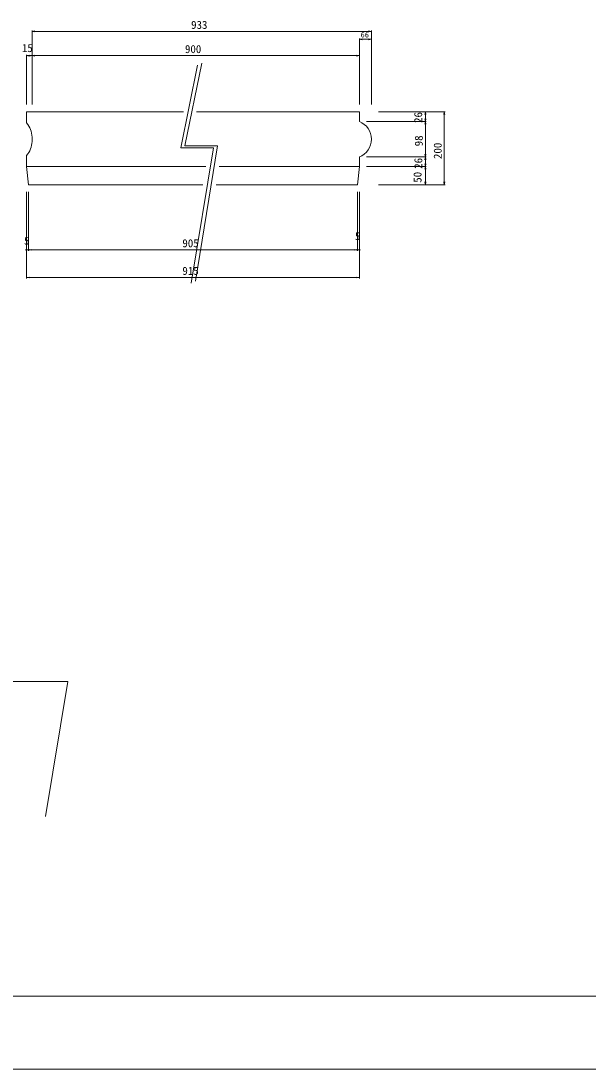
# Model space of a CAD drawing. Units: millimetres on the paper, with parts at other scales. Extents: x 7 to 848, y -1 to 593.
# Drawn here: x 271.9 to 427.8, y -0.6 to 287.4 of the extents above; entities that cross this region are included whole.
import ezdxf
from ezdxf.enums import TextEntityAlignment as Align

# ---------------------------------------------------------------- set-up
doc = ezdxf.new("R2010")
doc.units = ezdxf.units.MM
for name, color, linetype, lineweight in [('0_2', 7, 'Continuous', 18), ('D-STR-DIM（寸法）', 7, 'Continuous', 18), ('D-STR-STRn（構造物）', 7, 'Continuous', 18), ('D-STR（構造物外形線）', 1, 'Continuous', 18), ('D-TTL(外枠）', 2, 'Continuous', 18), ('DEFPOINTS_3', 8, 'Continuous', 18)]:
    doc.layers.add(name, color=color, linetype=linetype, lineweight=lineweight)
doc.styles.add('ＭＳ ゴシック', font='')
doc.styles.get('ＭＳ ゴシック').set_extended_font_data('MS Gothic')

msp = doc.modelspace()

# ---------------------------------------------------------------- linework, layer by layer
at = {"layer": '0_2'}
for p, q in [((274.963, 284.517), (275.713, 284.642)), ((275.713, 284.392), (274.963, 284.517)), ((364.931, 282.375), (365.681, 282.5)), ((365.681, 282.25), (364.931, 282.375)), ((367.481, 284.642), (368.231, 284.517)), ((368.231, 284.517), (367.481, 284.392)), ((367.481, 282.5), (368.231, 282.375)), ((368.231, 282.375), (367.481, 282.25)), ((273.463, 277.87), (274.213, 277.995)), ((274.213, 277.745), (273.463, 277.87)), ((274.213, 277.995), (274.963, 277.87)), ((274.963, 277.87), (274.213, 277.745)), ((274.963, 277.87), (275.713, 277.995)), ((275.713, 277.745), (274.963, 277.87)), ((364.181, 277.995), (364.931, 277.87)), ((364.931, 277.87), (364.181, 277.745)), ((382.938, 261.659), (383.063, 262.409)), ((383.063, 262.409), (383.188, 261.659)), ((388.136, 261.659), (388.261, 262.409)), ((388.261, 262.409), (388.386, 261.659)), ((383.063, 259.793), (382.938, 260.543)), ((382.938, 259.043), (383.063, 259.793)), ((383.188, 260.543), (383.063, 259.793)), ((383.063, 259.793), (383.188, 259.043)), ((383.063, 250.024), (382.938, 250.774)), ((383.188, 250.774), (383.063, 250.024)), ((382.938, 249.274), (383.063, 250.024)), ((383.063, 247.409), (382.938, 248.159)), ((383.063, 250.024), (383.188, 249.274)), ((383.188, 248.159), (383.063, 247.409)), ((382.938, 246.659), (383.063, 247.409)), ((383.063, 247.409), (383.188, 246.659)), ((383.063, 242.409), (382.938, 243.159)), ((383.188, 243.159), (383.063, 242.409)), ((388.261, 242.409), (388.136, 243.159)), ((388.386, 243.159), (388.261, 242.409)), ((273.213, 224.644), (273.963, 224.519)), ((273.463, 224.519), (274.213, 224.644)), ((273.963, 224.519), (274.713, 224.644)), ((363.681, 224.644), (364.431, 224.519)), ((364.181, 224.644), (364.931, 224.519)), ((364.431, 224.519), (365.181, 224.644)), ((273.963, 224.519), (273.213, 224.394)), ((274.213, 224.394), (273.463, 224.519)), ((274.713, 224.394), (273.963, 224.519)), ((364.431, 224.519), (363.681, 224.394)), ((364.931, 224.519), (364.181, 224.394)), ((365.181, 224.394), (364.431, 224.519)), ((273.463, 216.923), (274.213, 217.048)), ((274.213, 216.798), (273.463, 216.923)), ((364.181, 217.048), (364.931, 216.923)), ((364.931, 216.923), (364.181, 216.798))]:
    msp.add_line(p, q, dxfattribs=at)
at = {"layer": '0_2', "color": 9}
for p, q in [((274.963, 284.517), (275.063, 284.517)), ((364.931, 282.375), (365.031, 282.375)), ((368.231, 284.517), (368.131, 284.517)), ((368.231, 282.375), (368.131, 282.375)), ((273.463, 277.87), (273.563, 277.87)), ((274.963, 277.87), (274.863, 277.87)), ((274.963, 277.87), (275.063, 277.87)), ((364.931, 277.87), (364.831, 277.87)), ((383.063, 262.409), (383.063, 262.309)), ((388.261, 262.409), (388.261, 262.309)), ((383.063, 259.793), (383.063, 259.893)), ((383.063, 259.793), (383.063, 259.693)), ((383.063, 250.024), (383.063, 250.124)), ((383.063, 250.024), (383.063, 249.924)), ((383.063, 247.409), (383.063, 247.509)), ((383.063, 247.409), (383.063, 247.309)), ((383.063, 242.409), (383.063, 242.509)), ((388.261, 242.409), (388.261, 242.509)), ((273.463, 224.519), (273.563, 224.519)), ((273.963, 224.519), (273.863, 224.519)), ((273.963, 224.519), (274.063, 224.519)), ((364.431, 224.519), (364.331, 224.519)), ((364.431, 224.519), (364.531, 224.519)), ((364.931, 224.519), (364.831, 224.519)), ((273.463, 216.923), (273.563, 216.923)), ((364.931, 216.923), (364.831, 216.923))]:
    msp.add_line(p, q, dxfattribs=at)
at = {"layer": 'D-STR-DIM（寸法）'}
for p, q in [((274.963, 266.409), (274.963, 284.767)), ((275.063, 284.517), (368.131, 284.517)), ((364.931, 264.409), (364.931, 282.625)), ((365.031, 282.375), (368.131, 282.375)), ((368.231, 266.409), (368.231, 284.767)), ((368.231, 264.409), (368.231, 282.625)), ((273.463, 264.409), (273.463, 278.12)), ((273.563, 277.87), (274.863, 277.87)), ((274.963, 264.409), (274.963, 278.12)), ((274.963, 264.409), (274.963, 278.12)), ((275.063, 277.87), (364.831, 277.87)), ((364.931, 275.511), (364.931, 278.12)), ((370.231, 262.409), (383.313, 262.409)), ((372.231, 262.409), (388.511, 262.409)), ((383.063, 259.893), (383.063, 262.309)), ((388.261, 242.509), (388.261, 262.309)), ((366.931, 259.793), (383.313, 259.793)), ((370.231, 259.793), (383.313, 259.793)), ((383.063, 250.124), (383.063, 259.693)), ((366.931, 250.024), (383.313, 250.024)), ((366.931, 250.024), (383.313, 250.024)), ((383.063, 247.509), (383.063, 249.924)), ((366.931, 247.409), (383.313, 247.409)), ((370.231, 247.409), (383.313, 247.409)), ((383.063, 242.509), (383.063, 247.309)), ((370.231, 242.409), (383.313, 242.409)), ((372.231, 242.409), (388.511, 242.409)), ((273.463, 240.409), (273.463, 224.269)), ((273.963, 240.409), (273.963, 224.269)), ((273.963, 240.409), (273.963, 224.269)), ((364.431, 240.409), (364.431, 224.269)), ((364.431, 240.409), (364.431, 224.269)), ((364.931, 240.409), (364.931, 224.269)), ((273.463, 238.409), (273.463, 216.673)), ((364.931, 238.409), (364.931, 216.673)), ((273.563, 224.519), (273.863, 224.519)), ((274.063, 224.519), (364.331, 224.519)), ((364.531, 224.519), (364.831, 224.519)), ((273.563, 216.923), (364.831, 216.923))]:
    msp.add_line(p, q, dxfattribs=at)
at = {"layer": 'D-STR-STRn（構造物）'}
for p, q in [((315.849, 252.544), (320.479, 275.289)), ((316.98, 253.078), (321.609, 275.824)), ((315.849, 252.544), (324.852, 252.544)), ((316.98, 253.078), (325.983, 253.078)), ((324.852, 252.544), (318.747, 215.405)), ((325.983, 253.078), (319.878, 215.939)), ((265.896, 105.93), (284.798, 105.93)), ((284.798, 105.93), (278.693, 68.791))]:
    msp.add_line(p, q, dxfattribs=at)
at = {"layer": 'D-STR（構造物外形線）'}
for p, q in [((273.463, 262.409), (316.552, 262.409)), ((273.463, 262.409), (273.463, 259.368)), ((320.184, 262.409), (364.931, 262.409)), ((364.931, 262.409), (364.931, 259.793)), ((274.963, 255.509), (274.963, 254.309)), ((273.463, 250.45), (273.463, 247.409)), ((364.931, 250.024), (364.931, 247.409)), ((273.463, 247.409), (322.704, 247.409)), ((273.463, 247.409), (273.963, 242.409)), ((326.356, 247.409), (364.931, 247.409)), ((364.931, 247.409), (364.431, 242.409)), ((364.931, 247.409), (364.431, 242.409)), ((273.963, 242.409), (321.882, 242.409)), ((325.534, 242.409), (364.431, 242.409))]:
    msp.add_line(p, q, dxfattribs=at)
for centre, radius, start, end in [((269.248, 255.509), 5.715, 0, 42.47833), ((362.966, 254.909), 5.265, 291.9143, 68.0857), ((269.248, 254.309), 5.715, 317.52167, 0)]:
    msp.add_arc(centre, radius, start, end, dxfattribs=at)
at = {"layer": 'D-TTL(外枠）'}
msp.add_line((827.28, 19.448), (32.28, 19.448), dxfattribs=at)
at = {"layer": 'DEFPOINTS_3'}
msp.add_line((7.28, -0.552), (847.28, -0.552), dxfattribs=at)

# ---------------------------------------------------------------- texts
at = {"layer": 'D-STR-STRn（構造物）', "style": 'ＭＳ ゴシック'}
for s, height, p in [('933', 2.199, (318.688, 284.567)), ('66', 1.466, (365.281, 282.425)), ('15', 2.199, (272.187, 278.195)), ('900', 2.199, (317, 277.92)), ('5', 2.199, (272.783, 225.269)), ('5', 2.199, (363.737, 226.522)), ('905', 2.199, (316.288, 224.569)), ('915', 2.199, (316.288, 216.973))]:
    msp.add_text(s, height=height, dxfattribs=at).set_placement(p, align=Align.BOTTOM_LEFT)
for s, p in [('26', (382.852, 259.384)), ('98', (383.013, 252.96)), ('200', (388.211, 249.47)), ('26', (382.889, 246.783)), ('50', (382.674, 242.952))]:
    msp.add_text(s, height=2.199, rotation=90, dxfattribs=at).set_placement(p, align=Align.BOTTOM_LEFT)

doc.saveas('drawing.dxf')
